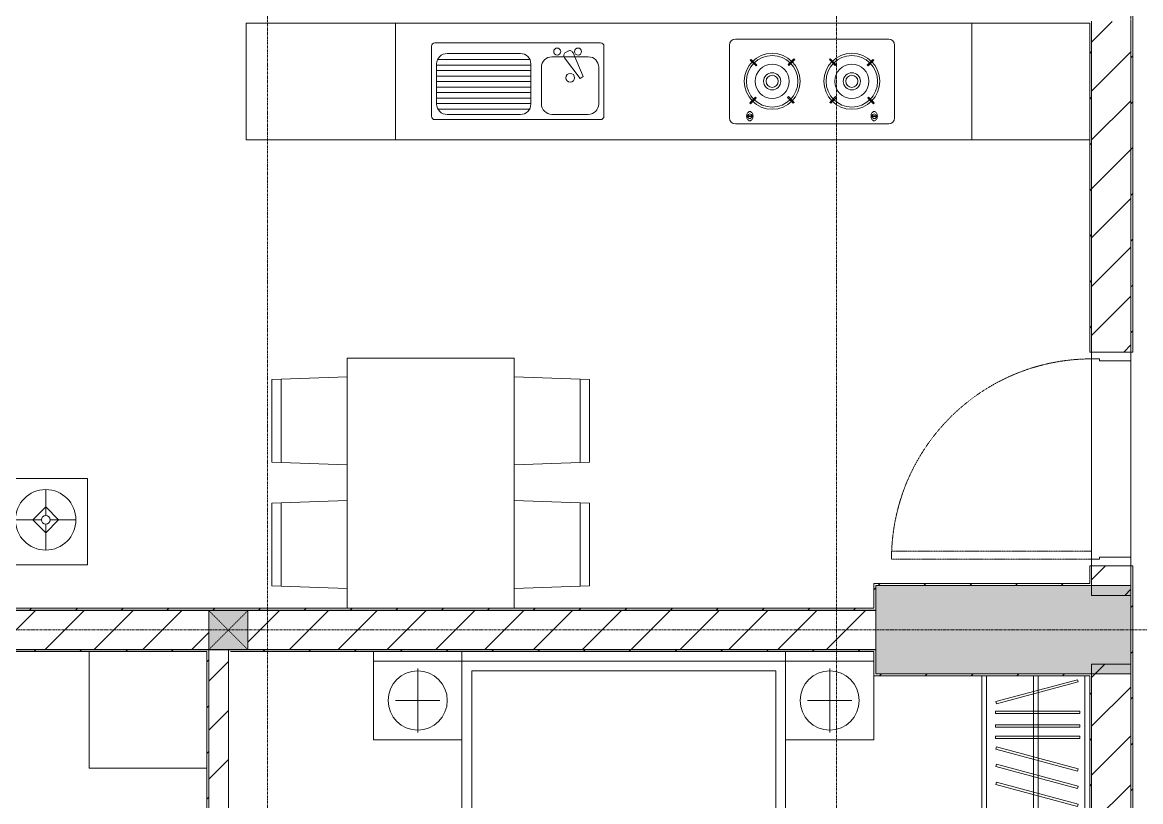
# Model space of a CAD drawing. Header units: millimetres. Extents: x 5356 to 209803, y -16346 to 109894.
# Drawn here: x 110803 to 116502, y 60861 to 64831 of the extents above; entities that cross this region are included whole.
import ezdxf

# ---------------------------------------------------------------- set-up
doc = ezdxf.new("R2010")
doc.units = ezdxf.units.MM
for name, pattern in [('Dash', [6, 3, -3]), ('Grid Line', [22.225, 12.7, -3.175, 3.175, -3.175]), ('NET VAN', [1.06, 0.53, -0.53])]:
    doc.linetypes.add(name, pattern=pattern)
for name, color, linetype, lineweight in [('0-1', 7, 'Continuous', 5), ('A-DETL-GENF-2', 9, 'NET VAN', 9), ('A-DOOR', 31, 'Continuous', 9), ('A-DOOR-FRAM', 31, 'Continuous', 9), ('A-FLOR-1', 9, 'Continuous', 9), ('A-WALL', 113, 'Continuous', 9), ('A-WALL-1', 253, 'Continuous', 18), ('A-WALL-2', 9, 'Continuous', 9), ('A-WALL-3', 113, 'Continuous', 18), ('A-WALL-PATT-1', 10, 'Continuous', 9), ('A-WALL-PATT-2', 9, 'Continuous', 9), ('A-WALL-PATT-3', 111, 'Continuous', 9), ('G-IMPT-1', 9, 'Continuous', 9), ('I-FURN', 30, 'Continuous', 9), ('I-FURN-1', 9, 'Continuous', 9), ('I-WALL-1', 253, 'Continuous', 18), ('I-WALL-3', 2, 'Continuous', 18), ('S-COLS', 52, 'Continuous', 9), ('S-COLS-1', 254, 'Continuous', 5), ('S-COLS-2', 253, 'Continuous', 18), ('S-COLS-4', 52, 'Continuous', 18), ('S-COLS-5', 52, 'Dash', 9), ('S-COLS-HDLN', 52, 'Dash', 9), ('S-GRID-1', 1, 'Grid Line', 9)]:
    doc.layers.add(name, color=color, linetype=linetype, lineweight=lineweight)
pattern_1 = [(45, (0, 0), (-124.4508, 124.4508), [])]
pattern_2 = [(45, (0, 0), (-116.67262, 116.67262), [])]

# ---------------------------------------------------------------- blocks, each defined once
blk = doc.blocks.new('NCV_TKTC_KET CAU_rvt-1-TKCS_MB ĐỊNH VỊ MỐC TỌA ĐỘ CÔNG TRÌNH')
at = {"layer": 'S-COLS-1'}
blk.add_hatch(color=256, dxfattribs=at).paths.add_polyline_path([(116452.6, 61511.9), (116452.6, 61961.9), (115152.6, 61961.9), (115152.6, 61511.9), (115505.9, 61511.9)])
at = {"layer": 'S-COLS-2'}
for p, q in [((116452.6, 61961.9), (115152.6, 61961.9)), ((115152.6, 61961.9), (115152.6, 61511.9)), ((116452.6, 61511.9), (116452.6, 61961.9)), ((115152.6, 61511.9), (116452.6, 61511.9))]:
    blk.add_line(p, q, dxfattribs=at)
blk = doc.blocks.new('GIUONG NGU-2TAB-1600x2000 - GIUONG NGU-2TAB-1600x2000-842839-TKCS_MB ĐỊNH VỊ MỐC TỌA ĐỘ CÔNG TRÌNH')
at = {"layer": 'I-FURN-1'}
for p, q in [((8.5, 0), (8.5, -50)), ((458.5, -50), (458.5, 0)), ((458.5, 0), (458.5, -50)), ((2108.2, -50), (2108.2, 0)), ((458.5, -50), (8.5, -50)), ((8.5, -50), (8.5, -450.3)), ((8.5, -50), (458.5, -50)), ((458.5, -50), (8.5, -50)), ((8.5, -50), (8.5, -450.3)), ((458.5, -450.3), (458.5, -50)), ((2108.2, -50), (458.5, -50)), ((458.5, -50), (458.5, -1938.9)), ((458.5, -50), (2108.2, -50)), ((458.5, -1938.9), (458.5, -50)), ((458.5, -450.3), (458.5, -50)), ((458.5, -50), (2108.2, -50)), ((2108.2, 0), (2108.2, -50)), ((2558.2, -50), (2108.2, -50)), ((2108.2, -50), (2108.2, -450.3)), ((2108.2, -1938.9), (2108.2, -50)), ((2108.2, -50), (2558.2, -50)), ((2108.2, -50), (2558.2, -50)), ((2108.2, -450.3), (2108.2, -50)), ((2108.2, -50), (2108.2, -1938.9)), ((2558.2, -50), (2558.2, 0)), ((2558.2, -450.3), (2558.2, -50)), ((2558.2, -50), (2558.2, -450.3)), ((233.5, -86.8), (233.5, -413.5)), ((508.5, -100), (2058.2, -100)), ((508.5, -1938.9), (508.5, -100)), ((2058.2, -100), (2058.2, -1938.9)), ((2333.2, -86.8), (2333.2, -413.5)), ((120.2, -250.2), (346.8, -250.2)), ((2446.5, -250.2), (2219.8, -250.2)), ((8.5, -450.3), (458.5, -450.3)), ((8.5, -450.3), (458.5, -450.3)), ((2108.2, -450.3), (2558.2, -450.3)), ((2558.2, -450.3), (2108.2, -450.3)), ((1997.1, -2000), (569.6, -2000)), ((569.6, -2050), (1997.1, -2050)), ((1997.1, -2050), (569.6, -2050))]:
    blk.add_line(p, q, dxfattribs=at)
for centre in [(233.5, -250.2), (2333.2, -250.2)]:
    blk.add_circle(centre, 150.7, dxfattribs=at)
for centre, radius, start, end in [((569.6, -1938.9), 111.1, 180, 270), ((569.6, -1938.9), 111.1, 180, 270), ((569.6, -1938.9), 61.1, 180, 270), ((1997.1, -1938.9), 111.1, 270, 360), ((1997.1, -1938.9), 61.1, 270, 0), ((1997.1, -1938.9), 111.1, 270, 0)]:
    blk.add_arc(centre, radius, start, end, dxfattribs=at)
blk = doc.blocks.new('TU QUAN AO-SUITE ROOM_3 - TU QUAN AO-SUITE ROOM_3-842841-TKCS_MB ĐỊNH VỊ MỐC TỌA ĐỘ CÔNG TRÌNH')
at = {"layer": 'I-FURN-1'}
for p, q in [((-550, -50), (-550, -1500)), ((-550, -1500), (-550, -50)), ((-550, -50), (-550, -576)), ((-526, -1476), (-526, -50)), ((-526, -50), (-526, -600)), ((-287, -50), (-287, -576)), ((-263, -50), (-263, -576)), ((-24, -50), (-24, -1476)), ((-478.3, -181.1), (-61.3, -69.4)), ((-58.2, -80.9), (-475.2, -192.7)), ((-61.3, -69.4), (-58.2, -80.9)), ((-475.2, -192.7), (-478.3, -181.1)), ((-480.1, -229.7), (-50.1, -229.7)), ((-480.1, -241.7), (-480.1, -229.7)), ((-50.1, -241.7), (-480.1, -241.7)), ((-50.1, -229.7), (-50.1, -241.7)), ((-480.1, -299.2), (-50.1, -299.2)), ((-480.1, -311.2), (-480.1, -299.2)), ((-50.1, -311.2), (-480.1, -311.2)), ((-50.1, -299.2), (-50.1, -311.2)), ((-480.1, -356.4), (-50.1, -356.4)), ((-480.1, -368.4), (-480.1, -356.4)), ((-50.1, -368.4), (-480.1, -368.4)), ((-50.1, -356.4), (-50.1, -368.4)), ((-475.2, -411.5), (-478.3, -423.1)), ((-478.3, -423.1), (-61.3, -534.9)), ((-58.2, -523.3), (-475.2, -411.5)), ((-475.2, -500.3), (-478.3, -511.9)), ((-478.3, -511.9), (-61.3, -623.6)), ((-58.2, -612.1), (-475.2, -500.3)), ((-61.3, -534.9), (-58.2, -523.3)), ((-526, -1476), (-526, -600)), ((-475.2, -591.5), (-478.3, -603.1)), ((-478.3, -603.1), (-61.3, -714.9)), ((-58.2, -703.3), (-475.2, -591.5)), ((-287, -576), (-287, -1476)), ((-263, -576), (-263, -1476)), ((-61.3, -623.6), (-58.2, -612.1)), ((-61.3, -714.9), (-58.2, -703.3)), ((-478.3, -853.9), (-61.3, -742.1)), ((-58.2, -753.7), (-475.2, -865.5)), ((-61.3, -742.1), (-58.2, -753.7)), ((-475.2, -865.5), (-478.3, -853.9)), ((-480.1, -908.6), (-480.1, -920.6)), ((-480.1, -908.6), (-480.1, -920.6)), ((-50.1, -908.6), (-480.1, -908.6)), ((-50.1, -920.6), (-50.1, -908.6)), ((-480.1, -920.6), (-50.1, -920.6)), ((-480.1, -965.8), (-480.1, -977.8)), ((-480.1, -965.8), (-480.1, -977.8)), ((-50.1, -965.8), (-480.1, -965.8)), ((-50.1, -977.8), (-50.1, -965.8)), ((-480.1, -977.8), (-50.1, -977.8)), ((-480.1, -1035.3), (-480.1, -1047.3)), ((-480.1, -1035.3), (-480.1, -1047.3)), ((-50.1, -1035.3), (-480.1, -1035.3)), ((-480.1, -1047.3), (-50.1, -1047.3)), ((-475.2, -1075.3), (-478.3, -1086.9)), ((-58.2, -1187.1), (-475.2, -1075.3)), ((-50.1, -1047.3), (-50.1, -1035.3)), ((-478.3, -1086.9), (-61.3, -1198.6)), ((-475.2, -1166.5), (-478.3, -1178.1)), ((-478.3, -1178.1), (-61.3, -1289.9)), ((-58.2, -1278.3), (-475.2, -1166.5)), ((-61.3, -1198.6), (-58.2, -1187.1)), ((-61.3, -1289.9), (-58.2, -1278.3)), ((-480.1, -1320.5), (-480.1, -1332.5)), ((-480.1, -1320.5), (-480.1, -1332.5)), ((-50.1, -1320.5), (-480.1, -1320.5)), ((-480.1, -1332.5), (-50.1, -1332.5)), ((-50.1, -1332.5), (-50.1, -1320.5)), ((-480.1, -1386.9), (-480.1, -1398.9)), ((-480.1, -1386.9), (-480.1, -1398.9)), ((-50.1, -1386.9), (-480.1, -1386.9)), ((-480.1, -1398.9), (-50.1, -1398.9)), ((-50.1, -1398.9), (-50.1, -1386.9)), ((-24, -1476), (-526, -1476)), ((-550, -1500), (0, -1500)), ((0, -1500), (-550, -1500))]:
    blk.add_line(p, q, dxfattribs=at)
blk = doc.blocks.new('MAY GIAT - MAY GIAT_dwg-348053-TKCS_MB ĐỊNH VỊ MỐC TỌA ĐỘ CÔNG TRÌNH')
at = {"layer": 'G-IMPT-1', "flags": 128}
blk.add_lwpolyline([(5, 596.6), (5, 2.3), (605, 2.3)], dxfattribs=at)
blk = doc.blocks.new('MAY GIAT - MAY GIAT-348233-TKCS_MB ĐỊNH VỊ MỐC TỌA ĐỘ CÔNG TRÌNH')
at = {"layer": 'I-FURN-1'}
for p, q in [((5, 596.6), (5, 2.3)), ((5, 2.3), (605, 2.3))]:
    blk.add_line(p, q, dxfattribs=at)
blk.add_blockref('MAY GIAT - MAY GIAT_dwg-348053-TKCS_MB ĐỊNH VỊ MỐC TỌA ĐỘ CÔNG TRÌNH', (0, 0))
blk = doc.blocks.new('HE BEP A - HE BEP A-V69-TKCS_MB ĐỊNH VỊ MỐC TỌA ĐỘ CÔNG TRÌNH')
at = {"layer": 'I-FURN'}
for p, q in [((765.9, 605.3), (3.5, 605.3)), ((3.5, 605.3), (3.5, 11)), ((765.9, 11), (765.9, 605.3)), ((765.9, 605.3), (4303.5, 605.3)), ((765.9, 11), (765.9, 605.3)), ((3703.5, 605.3), (3703.5, 11)), ((3279.1, 524.2), (2497.5, 524.2)), ((948.4, 131.7), (948.4, 487.8)), ((965.9, 505.3), (1810.5, 505.3)), ((1644.6, 463.3), (1632.2, 456.1)), ((1828, 487.8), (1828, 131.7)), ((2467.5, 494.2), (2467.5, 122.2)), ((3309.1, 494.2), (3309.1, 122.2)), ((979.9, 419.9), (1450.3, 419.9)), ((1401.8, 451.1), (1028.4, 451.1)), ((1747.9, 434.2), (1562.5, 434.2)), ((1706.2, 324.4), (1627.3, 429.4)), ((1670.1, 454.1), (1721.6, 333.3)), ((2578, 421.2), (2573.6, 416.8)), ((2573.6, 416.8), (2602.8, 387.7)), ((2607.1, 392.1), (2578, 421.2)), ((2795.6, 424), (2766.5, 394.9)), ((2770.8, 390.5), (2800, 419.6)), ((2800, 419.6), (2795.6, 424)), ((2976.7, 419.6), (2981.1, 424)), ((3005.8, 390.5), (2976.7, 419.6)), ((2981.1, 424), (3010.2, 394.9)), ((3169.5, 392.1), (3198.6, 421.2)), ((3203, 416.8), (3173.9, 387.7)), ((3198.6, 421.2), (3203, 416.8)), ((975, 397.7), (975, 193.3)), ((975, 391.9), (1455.1, 391.9)), ((975, 363.9), (1455.1, 363.9)), ((1455.1, 193.3), (1455.1, 397.7)), ((1509.1, 380.9), (1509.1, 194.2)), ((1801.3, 194.2), (1801.3, 380.9)), ((2602.8, 387.7), (2607.1, 392.1)), ((2766.5, 394.9), (2770.8, 390.5)), ((3010.2, 394.9), (3005.8, 390.5)), ((3173.9, 387.7), (3169.5, 392.1)), ((975, 335.9), (1455.1, 335.9)), ((975, 307.9), (1455.1, 307.9)), ((1721.6, 333.3), (1706.2, 324.4)), ((975, 279.9), (1455.1, 279.9)), ((975, 251.9), (1455.1, 251.9)), ((2570.9, 199.3), (2600, 228.4)), ((2600, 228.4), (2604.4, 224)), ((2763.7, 226.8), (2768.1, 231.2)), ((2768.1, 231.2), (2797.2, 202)), ((3008.5, 231.2), (2979.4, 202)), ((3012.9, 226.8), (3008.5, 231.2)), ((3176.6, 228.4), (3172.2, 224)), ((3205.8, 199.3), (3176.6, 228.4)), ((975, 223.9), (1455.1, 223.9)), ((975, 195.9), (1455.1, 195.9)), ((2575.3, 194.9), (2570.9, 199.3)), ((2604.4, 224), (2575.3, 194.9)), ((2792.8, 197.7), (2763.7, 226.8)), ((2797.2, 202), (2792.8, 197.7)), ((2979.4, 202), (2983.8, 197.7)), ((2983.8, 197.7), (3012.9, 226.8)), ((3172.2, 224), (3201.4, 194.9)), ((3201.4, 194.9), (3205.8, 199.3)), ((1810.5, 114.2), (965.9, 114.2)), ((981.5, 167.9), (1448.7, 167.9)), ((1028.4, 139.9), (1401.8, 139.9)), ((1562.5, 140.8), (1747.9, 140.8)), ((2555.1, 133.3), (2555.1, 129.3)), ((2587.6, 133.3), (2555.1, 133.3)), ((2555.1, 129.3), (2587.6, 129.3)), ((2587.6, 129.3), (2587.6, 133.3)), ((3189, 129.3), (3189, 133.3)), ((3189, 133.3), (3221.5, 133.3)), ((3221.5, 129.3), (3189, 129.3)), ((3221.5, 133.3), (3221.5, 129.3)), ((3279.1, 92.2), (2497.5, 92.2)), ((3.5, 11), (765.9, 11)), ((4303.5, 11), (765.9, 11))]:
    blk.add_line(p, q, dxfattribs=at)
for centre, radius in [((1589.4, 460.9), 17.8), ((1696.1, 460.9), 17.8), ((2685.4, 309.4), 142.6), ((2685.4, 309.4), 131.3), ((3091.2, 309.4), 142.6), ((3091.2, 309.4), 131.3), ((1656.3, 327.5), 22.2), ((2685.4, 309.4), 87.2), ((2685.4, 309.4), 43.6), ((3091.2, 309.4), 87.2), ((3091.2, 309.4), 43.6), ((2685.4, 309.4), 30.9), ((3091.2, 309.4), 30.9)]:
    blk.add_circle(centre, radius, dxfattribs=at)
for centre, radius, start, end in [((2497.5, 494.2), 30, 90, 180), ((3279.1, 494.2), 30, 360, 90), ((965.9, 487.8), 17.5, 90, 180), ((1641, 440.7), 17.8, 119.9521, 219.4618), ((1653.4, 447.9), 17.8, 20.5379, 119.9521), ((1810.5, 487.8), 17.5, 0, 90), ((1028.4, 397.7), 53.3, 90, 180), ((1401.8, 397.7), 53.3, 360, 90), ((1562.5, 380.9), 53.3, 90, 180), ((1747.9, 380.9), 53.3, 360, 90), ((1028.4, 193.3), 53.3, 180, 270), ((1401.8, 193.3), 53.3, 270, 360), ((1562.5, 194.2), 53.3, 180, 270), ((1747.9, 194.2), 53.3, 270, 360), ((965.9, 131.7), 17.5, 180, 270), ((1810.5, 131.7), 17.5, 270, 360), ((2497.5, 122.2), 30, 180, 270), ((2588.6, 131.7), 33.5, 163.9419, 180), ((2588.6, 131.7), 33.5, 180, 196.0581), ((2580.1, 134.1), 24.7, 145.204, 163.9419), ((2580.1, 129.2), 24.7, 196.0581, 214.796), ((2571.3, 131.3), 11.6, 9.9102, 170.0898), ((2571.3, 131.3), 11.6, 189.7177, 350.2823), ((2574.8, 137.9), 18.1, 120.7976, 145.204), ((2574.8, 125.5), 18.1, 214.796, 239.2024), ((2571.4, 143.6), 11.5, 90, 120.7976), ((2571.4, 143.6), 11.5, 59.2024, 90), ((2568, 137.9), 18.1, 34.796, 59.2024), ((2568, 125.5), 18.1, 300.7976, 325.204), ((2562.6, 134.1), 24.7, 16.0581, 34.796), ((2562.6, 129.2), 24.7, 325.204, 343.9419), ((2554.1, 131.7), 33.5, 0, 16.0581), ((2554.1, 131.7), 33.5, 343.9419, 0), ((3222.5, 131.7), 33.5, 163.9419, 180), ((3222.5, 131.7), 33.5, 180, 196.0581), ((3214, 134.1), 24.7, 145.204, 163.9419), ((3214, 129.2), 24.7, 196.0581, 214.796), ((3208.7, 137.9), 18.1, 120.7976, 145.204), ((3208.7, 125.5), 18.1, 214.796, 239.2024), ((3205.3, 131.3), 11.6, 9.9102, 170.0898), ((3205.3, 131.3), 11.6, 189.7177, 350.2823), ((3205.3, 143.6), 11.5, 90, 120.7976), ((3205.3, 143.6), 11.5, 59.2024, 90), ((3201.9, 137.9), 18.1, 34.796, 59.2024), ((3201.9, 125.5), 18.1, 300.7976, 325.204), ((3196.5, 134.1), 24.7, 16.0581, 34.796), ((3196.5, 129.2), 24.7, 325.204, 343.9419), ((3188, 131.7), 33.5, 0, 16.0581), ((3188, 131.7), 33.5, 343.9419, 0), ((3279.1, 122.2), 30, 270, 360), ((2571.4, 119.8), 11.5, 239.2024, 270), ((2571.4, 119.8), 11.5, 270, 300.7976), ((3205.3, 119.8), 11.5, 239.2024, 270), ((3205.3, 119.8), 11.5, 270, 300.7976)]:
    blk.add_arc(centre, radius, start, end, dxfattribs=at)
at = {"layer": 'I-FURN-1'}
for p, q in [((4303.5, 605.3), (3.5, 605.3)), ((3.5, 605.3), (3.5, 11)), ((3.5, 11), (4303.5, 11))]:
    blk.add_line(p, q, dxfattribs=at)
blk = doc.blocks.new('RES_BAN AN 1 - RES_BAN AN 1-V71-TKCS_MB ĐỊNH VỊ MỐC TỌA ĐỘ CÔNG TRÌNH')
at = {"layer": 'I-FURN-1'}
for p, q in [((-425, 1275), (425, 1275)), ((-425, 1.6), (-425, 1275)), ((425, 1275), (425, 1.6)), ((-761.9, 1168.8), (-809.6, 1167.2)), ((-809.6, 1167.2), (-809.6, 745.3)), ((-425, 1180), (-761.9, 1168.8)), ((-761.9, 1168.8), (-761.9, 743.8)), ((-761.9, 743.8), (-761.9, 1168.8)), ((-425, 732.5), (-425, 1180)), ((425, 1180), (761.9, 1168.8)), ((425, 732.5), (425, 1180)), ((761.9, 1168.8), (761.9, 743.8)), ((761.9, 1168.8), (761.9, 743.8)), ((809.6, 1167.2), (761.9, 1168.8)), ((809.6, 745.3), (809.6, 1167.2)), ((-809.6, 745.3), (-761.9, 743.8)), ((-761.9, 743.8), (-425, 732.5)), ((761.9, 743.8), (425, 732.5)), ((761.9, 743.8), (809.6, 745.3)), ((-809.6, 536.9), (-761.9, 538.5)), ((-809.6, 115.1), (-809.6, 536.9)), ((-425, 549.7), (-761.9, 538.5)), ((-761.9, 538.5), (-761.9, 113.5)), ((-761.9, 538.5), (-761.9, 113.5)), ((-425, 102.3), (-425, 549.7)), ((425, 549.7), (761.9, 538.5)), ((425, 102.3), (425, 549.7)), ((761.9, 538.5), (761.9, 113.5)), ((761.9, 538.5), (809.6, 536.9)), ((761.9, 113.5), (761.9, 538.5)), ((809.6, 536.9), (809.6, 115.1)), ((-761.9, 113.5), (-809.6, 115.1)), ((809.6, 115.1), (761.9, 113.5)), ((-761.9, 113.5), (-425, 102.3)), ((761.9, 113.5), (425, 102.3))]:
    blk.add_line(p, q, dxfattribs=at)
blk = doc.blocks.new('LOBBY_SOFA_1 - LOBBY_SOFA_1-842835-TKCS_MB ĐỊNH VỊ MỐC TỌA ĐỘ CÔNG TRÌNH')
at = {"layer": 'I-FURN'}
for p, q in [((-2556, 0), (-2556, -660)), ((-708, 0), (-2556, 0)), ((-708, -660), (-708, 0)), ((-2457, -66), (-2457, -660)), ((-807, -66), (-2457, -66)), ((-807, -660), (-807, -66)), ((-807, -143), (-2457, -143)), ((-1907, -143), (-1907, -660)), ((-1357, -143), (-1357, -660)), ((-3128.2, -193.5), (-2688.2, -193.5)), ((-3128.2, -633.5), (-3128.2, -193.5)), ((-2688.2, -193.5), (-2688.2, -633.5)), ((-575.9, -193.5), (-575.9, -633.5)), ((-135.9, -193.5), (-575.9, -193.5)), ((-135.9, -633.5), (-135.9, -193.5)), ((-2915.4, -269), (-2915.4, -401)), ((-348.6, -269), (-348.6, -401)), ((-2915.4, -357), (-2981.4, -423)), ((-2849.4, -423), (-2915.4, -357)), ((-414.6, -423), (-348.6, -357)), ((-348.6, -357), (-282.6, -423)), ((-2937.4, -423), (-3069.4, -423)), ((-2981.4, -423), (-2915.4, -489)), ((-2915.4, -489), (-2849.4, -423)), ((-2915.4, -445), (-2915.4, -577)), ((-2893.4, -423), (-2761.4, -423)), ((-370.6, -423), (-502.6, -423)), ((-348.6, -489), (-414.6, -423)), ((-282.6, -423), (-348.6, -489)), ((-348.6, -445), (-348.6, -577)), ((-326.6, -423), (-194.6, -423)), ((-2688.2, -633.5), (-3128.2, -633.5)), ((-2556, -660), (-708, -660)), ((-575.9, -633.5), (-135.9, -633.5)), ((-1160.3, -1020.5), (-2128.3, -1020.5)), ((-2172.3, -1064.5), (-2172.3, -1504.5)), ((-1116.3, -1504.5), (-1116.3, -1064.5)), ((-2128.3, -1548.5), (-1160.3, -1548.5))]:
    blk.add_line(p, q, dxfattribs=at)
for centre, radius in [((-2915.4, -423), 154), ((-348.6, -423), 154), ((-2915.4, -423), 22), ((-348.6, -423), 22)]:
    blk.add_circle(centre, radius, dxfattribs=at)
for centre, start, end in [((-2128.3, -1064.5), 90, 180), ((-1160.3, -1064.5), 0, 90), ((-2128.3, -1504.5), 180, 270), ((-1160.3, -1504.5), 270, 0)]:
    blk.add_arc(centre, 44, start, end, dxfattribs=at)
at = {"layer": 'I-FURN-1'}
for p, q in [((-708, 0), (-2556, 0)), ((-2556, 0), (-2556, -660)), ((-708, -660), (-708, 0)), ((-2688.2, -193.5), (-3128.2, -193.5)), ((-3128.2, -193.5), (-3128.2, -633.5)), ((-2688.2, -633.5), (-2688.2, -193.5)), ((-135.9, -193.5), (-575.9, -193.5)), ((-575.9, -193.5), (-575.9, -633.5)), ((-135.9, -633.5), (-135.9, -193.5)), ((-3128.2, -633.5), (-2688.2, -633.5)), ((-2556, -660), (-708, -660)), ((-575.9, -633.5), (-135.9, -633.5)), ((-1160.3, -1020.5), (-2128.3, -1020.5)), ((-2172.3, -1064.5), (-2172.3, -1504.5)), ((-1116.3, -1504.5), (-1116.3, -1064.5)), ((-2128.3, -1548.5), (-1160.3, -1548.5))]:
    blk.add_line(p, q, dxfattribs=at)
for centre, start, end in [((-2128.3, -1064.5), 90, 180), ((-1160.3, -1064.5), 0, 90), ((-2128.3, -1504.5), 180, 270), ((-1160.3, -1504.5), 270, 0)]:
    blk.add_arc(centre, 44, start, end, dxfattribs=at)
blk = doc.blocks.new('NCV_TKTC_TANG 1_rvt-1-TKCS_MB ĐỊNH VỊ MỐC TỌA ĐỘ CÔNG TRÌNH')
at = {"layer": 'A-WALL-PATT-1'}
h = blk.add_hatch(dxfattribs=at)
h.set_pattern_fill('FP_2', color=256, style=0, pattern_type=2)
h.set_pattern_definition(pattern_1)
h.paths.add_polyline_path([(111841.4, 56836.9), (111852.6, 56836.9), (111852.6, 57635.3), (111752.6, 57635.3), (111752.6, 56836.9)])
h.paths.add_polyline_path([(111852.6, 58435.3), (111852.6, 58734.9), (111752.6, 58734.9), (111752.6, 58435.3), (111802.6, 58435.3)])
h.paths.add_polyline_path([(111852.6, 59634.9), (111852.6, 59936.9), (111752.6, 59936.9), (111752.6, 59634.9), (111802.6, 59634.9)])
h.paths.add_polyline_path([(111852.6, 60136.9), (111852.6, 61636.9), (111752.6, 61636.9), (111752.6, 60136.9), (111758.3, 60136.9)])
at = {"layer": 'A-WALL-PATT-2'}
h = blk.add_hatch(dxfattribs=at)
h.set_pattern_fill('FP_3', color=256, style=0, pattern_type=2)
h.set_pattern_definition(pattern_2)
h.paths.add_polyline_path([(116252.6, 61961.9), (116252.6, 62061.9), (116242.6, 62061.9), (116242.6, 61961.9)])
h.paths.add_polyline_path([(116242.6, 63151.9), (116252.6, 63151.9), (116252.6, 64836.9), (116242.6, 64836.9), (116242.6, 64526.9)])
h = blk.add_hatch(dxfattribs=at)
h.set_pattern_fill('FP_3', color=256, style=0, pattern_type=2)
h.set_pattern_definition(pattern_2)
h.paths.add_polyline_path([(115142.6, 61961.9), (116242.6, 61961.9), (116242.6, 61971.9), (115142.6, 61971.9)])
h = blk.add_hatch(dxfattribs=at)
h.set_pattern_fill('FP_3', color=256, style=0, pattern_type=2)
h.set_pattern_definition(pattern_2)
h.paths.add_polyline_path([(115142.6, 61846.9), (115152.6, 61846.9), (115152.6, 61961.9), (115142.6, 61961.9)])
h = blk.add_hatch(dxfattribs=at)
h.set_pattern_fill('FP_3', color=256, style=0, pattern_type=2)
h.set_pattern_definition(pattern_2)
h.paths.add_polyline_path([(115152.6, 61836.9), (115152.6, 61846.9), (108312.6, 61846.9), (108312.6, 61836.9), (114295.4, 61836.9)])
h = blk.add_hatch(dxfattribs=at)
h.set_pattern_fill('FP_3', color=256, style=0, pattern_type=2)
h.set_pattern_definition(pattern_2)
h.paths.add_polyline_path([(108302.6, 61626.9), (111752.6, 61626.9), (111752.6, 61636.9), (108302.6, 61636.9)])
h = blk.add_hatch(dxfattribs=at)
h.set_pattern_fill('FP_3', color=256, style=0, pattern_type=2)
h.set_pattern_definition(pattern_2)
h.paths.add_polyline_path([(111742.6, 60046.9), (111752.6, 60046.9), (111752.6, 61626.9), (111742.6, 61626.9), (111742.6, 60136.9)])
h = blk.add_hatch(dxfattribs=at)
h.set_pattern_fill('FP_3', color=256, style=0, pattern_type=2)
h.set_pattern_definition(pattern_2)
h.paths.add_polyline_path([(115152.6, 61626.9), (115152.6, 61636.9), (111852.6, 61636.9), (111852.6, 61626.9), (115142.6, 61626.9)])
h = blk.add_hatch(dxfattribs=at)
h.set_pattern_fill('FP_3', color=256, style=0, pattern_type=2)
h.set_pattern_definition(pattern_2)
h.paths.add_polyline_path([(115152.6, 61501.9), (116242.6, 61501.9), (116242.6, 61511.9), (115152.6, 61511.9)])
h = blk.add_hatch(dxfattribs=at)
h.set_pattern_fill('FP_3', color=256, style=0, pattern_type=2)
h.set_pattern_definition(pattern_2)
h.paths.add_polyline_path([(116242.6, 58646.9), (116252.6, 58646.9), (116252.6, 61511.9), (116242.6, 61511.9), (116242.6, 60581.9)])
at = {"layer": 'A-FLOR-1'}
for p, q in [((116252.6, 62061.9), (116252.6, 63151.9)), ((116252.6, 63151.9), (116252.6, 62061.9)), ((116452.5, 62106.9), (116452.5, 63106.9))]:
    blk.add_line(p, q, dxfattribs=at)
at = {"layer": 'A-WALL-1'}
for p, q in [((111852.6, 61636.9), (111752.6, 61636.9)), ((111752.6, 61636.9), (111752.6, 61626.9)), ((111852.6, 61626.9), (111852.6, 61636.9))]:
    blk.add_line(p, q, dxfattribs=at)
at = {"layer": 'A-WALL-2'}
for p, q in [((111752.6, 61626.9), (111752.6, 60136.9)), ((111752.6, 60136.9), (111752.6, 61626.9)), ((111852.6, 60136.9), (111852.6, 61626.9))]:
    blk.add_line(p, q, dxfattribs=at)
at = {"layer": 'I-WALL-1'}
for p, q in [((116242.6, 64826.9), (116242.6, 63151.9)), ((116252.6, 63151.9), (116252.6, 64836.9)), ((116242.6, 63151.9), (116252.6, 63151.9)), ((116252.6, 62061.9), (116242.6, 62061.9)), ((116242.6, 62061.9), (116242.6, 61971.9)), ((116252.6, 61961.9), (116252.6, 62061.9)), ((116242.6, 61971.9), (115142.6, 61971.9)), ((115142.6, 61971.9), (115142.6, 61961.9)), ((115142.6, 61961.9), (115142.6, 61846.9)), ((115152.6, 61961.9), (116242.6, 61961.9)), ((115152.6, 61846.9), (115152.6, 61961.9)), ((116242.6, 61961.9), (116252.6, 61961.9)), ((115142.6, 61846.9), (108312.6, 61846.9)), ((115152.6, 61836.9), (115152.6, 61846.9)), ((108312.6, 61836.9), (115152.6, 61836.9)), ((111752.6, 61636.9), (108302.6, 61636.9)), ((108312.6, 61626.9), (111742.6, 61626.9)), ((111742.6, 61626.9), (111742.6, 60046.9)), ((111752.6, 61626.9), (111752.6, 61636.9)), ((115152.6, 61636.9), (111852.6, 61636.9)), ((111852.6, 61636.9), (111852.6, 61626.9)), ((111862.6, 61626.9), (115142.6, 61626.9)), ((115142.6, 61626.9), (115142.6, 61501.9)), ((115152.6, 61626.9), (115152.6, 61636.9)), ((115152.6, 61511.9), (115152.6, 61626.9)), ((115142.6, 61501.9), (115152.6, 61501.9)), ((116242.6, 61511.9), (115152.6, 61511.9)), ((115152.6, 61501.9), (116242.6, 61501.9)), ((116252.6, 61511.9), (116242.6, 61511.9)), ((116242.6, 61501.9), (116242.6, 58646.9)), ((116252.6, 58646.9), (116252.6, 61511.9))]:
    blk.add_line(p, q, dxfattribs=at)
at = {"layer": 'I-FURN-1'}
for name, p in [('HE BEP A - HE BEP A-V69-TKCS_MB ĐỊNH VỊ MỐC TỌA ĐỘ CÔNG TRÌNH', (111939.1, 64221.6)), ('RES_BAN AN 1 - RES_BAN AN 1-V71-TKCS_MB ĐỊNH VỊ MỐC TỌA ĐỘ CÔNG TRÌNH', (112883.8, 61845.3)), ('MAY GIAT - MAY GIAT-348233-TKCS_MB ĐỊNH VỊ MỐC TỌA ĐỘ CÔNG TRÌNH', (111137.6, 61030.3)), ('GIUONG NGU-2TAB-1600x2000 - GIUONG NGU-2TAB-1600x2000-842839-TKCS_MB ĐỊNH VỊ MỐC TỌA ĐỘ CÔNG TRÌNH', (112584.3, 61626.9)), ('TU QUAN AO-SUITE ROOM_3 - TU QUAN AO-SUITE ROOM_3-842841-TKCS_MB ĐỊNH VỊ MỐC TỌA ĐỘ CÔNG TRÌNH', (116242.6, 61551.9))]:
    blk.add_blockref(name, p, dxfattribs=at)
at = {"layer": 'I-FURN-1', "rotation": 180}
blk.add_blockref('LOBBY_SOFA_1 - LOBBY_SOFA_1-842835-TKCS_MB ĐỊNH VỊ MỐC TỌA ĐỘ CÔNG TRÌNH', (108006.1, 61874.1), dxfattribs=at)
blk = doc.blocks.new('FD_05 - FD_05-1000x2200mm-835433-TKCS_MB ĐỊNH VỊ MỐC TỌA ĐỘ CÔNG TRÌNH')
at = {"layer": 'A-DETL-GENF-2'}
for p, q in [((510, -100), (470, -100)), ((470, -100), (470, -1120)), ((510, -1120), (510, -100)), ((470, -1120), (510, -1120))]:
    blk.add_line(p, q, dxfattribs=at)
blk.add_arc((510, -100), 1020, 180, 267.7525, dxfattribs=at)
at = {"layer": 'A-DOOR-FRAM'}
for p, q in [((-545, 100), (-500, 100)), ((-545, -100), (-545, 100)), ((-500, 100), (-500, -60)), ((500, 100), (545, 100)), ((500, -60), (500, 100)), ((545, 100), (545, -100)), ((-510, -100), (-545, -100)), ((-500, -60), (-510, -60)), ((-510, -60), (-510, -100)), ((510, -60), (500, -60)), ((510, -100), (510, -60)), ((545, -100), (510, -100))]:
    blk.add_line(p, q, dxfattribs=at)
blk = doc.blocks.new('G1_SOF - BO TRU - 200x200-3051103-TKCS_MB ĐỊNH VỊ MỐC TỌA ĐỘ CÔNG TRÌNH')
at = {"layer": 'S-COLS-HDLN'}
for p, q in [((-100, -100), (100, 100)), ((100, -100), (-100, 100))]:
    blk.add_line(p, q, dxfattribs=at)

msp = doc.modelspace()

# ---------------------------------------------------------------- hatches: boundary and pattern name
at = {"layer": 'A-WALL-PATT-3'}
h = msp.add_hatch(dxfattribs=at)
h.set_pattern_fill('FP_8', color=256, style=0, pattern_type=2)
h.set_pattern_definition(pattern_2)
h.paths.add_polyline_path([(116462.6, 49161.9), (116462.6, 51761.9), (116452.6, 51761.9), (116452.6, 49161.9)])
h.paths.add_polyline_path([(116452.6, 52751.9), (116462.6, 52751.9), (116462.6, 53861.9), (116452.6, 53861.9), (116452.6, 53361.9)])
h.paths.add_polyline_path([(116452.6, 54951.9), (116462.6, 54951.9), (116462.6, 62061.9), (116452.6, 62061.9), (116452.6, 56635.3)])
h.paths.add_polyline_path([(116452.6, 63151.9), (116462.6, 63151.9), (116462.6, 70111.9), (116452.6, 70111.9), (116452.6, 64526.9)])
h = msp.add_hatch(dxfattribs=at)
h.set_pattern_fill('FP_1', color=256, style=0, pattern_type=2)
h.set_pattern_definition(pattern_1)
h.paths.add_polyline_path([(116292.6, 61911.9), (116452.6, 61911.9), (116452.6, 62061.9), (116252.6, 62061.9), (116252.6, 61911.9)])
h.paths.add_polyline_path([(116452.6, 63151.9), (116452.6, 64835.3), (116252.6, 64835.3), (116252.6, 63151.9), (116292.6, 63151.9)])
h.paths.add_polyline_path([(116252.6, 65035.3), (116452.6, 65035.3), (116452.6, 69761.9), (116252.6, 69761.9), (116252.6, 65513.1)])
h = msp.add_hatch(dxfattribs=at)
h.set_pattern_fill('FP_1', color=256, style=0, pattern_type=2)
h.set_pattern_definition(pattern_1)
h.paths.add_polyline_path([(114295.4, 61635.3), (115152.6, 61635.3), (115152.6, 61835.3), (111952.2, 61835.3), (111952.2, 61635.3)])
h.paths.add_polyline_path([(109453.7, 61635.3), (111752.2, 61635.3), (111752.2, 61835.3), (108302.6, 61835.3), (108302.6, 61635.3)])
h = msp.add_hatch(dxfattribs=at)
h.set_pattern_fill('FP_1', color=256, style=0, pattern_type=2)
h.set_pattern_definition(pattern_1)
h.paths.add_polyline_path([(116252.6, 53711.9), (116452.6, 53711.9), (116452.6, 53861.9), (116252.6, 53861.9)])
h.paths.add_polyline_path([(116292.6, 54951.9), (116452.6, 54951.9), (116452.6, 56635.3), (116252.6, 56635.3), (116252.6, 54951.9)])
h.paths.add_polyline_path([(116452.6, 56835.3), (116452.6, 61561.9), (116252.6, 61561.9), (116252.6, 56835.3)])
at = {"layer": 'S-COLS-1'}
msp.add_hatch(color=256, dxfattribs=at).paths.add_polyline_path([(111874.6, 61635.3), (111952.2, 61635.3), (111952.2, 61835.3), (111752.2, 61835.3), (111752.2, 61635.3)])

# ---------------------------------------------------------------- linework, layer by layer
at = {"layer": 'A-WALL'}
for p, q in [((116452.6, 63151.9), (116452.6, 64835.3)), ((116452.6, 64835.3), (116452.6, 63151.9)), ((116252.6, 62096.9), (116252.6, 63116.9)), ((116452.6, 63106.9), (116452.6, 62106.9)), ((116452.6, 61911.9), (116452.6, 62061.9)), ((116452.6, 62061.9), (116452.6, 61911.9)), ((111752.2, 61635.3), (111752.2, 61835.3)), ((111952.2, 61835.3), (111952.2, 61635.3)), ((116452.6, 56835.3), (116452.6, 61561.9)), ((116452.6, 61561.9), (116452.6, 56835.3))]:
    msp.add_line(p, q, dxfattribs=at)
at = {"layer": 'A-WALL-3'}
for p, q in [((116252.6, 64835.3), (116252.6, 63151.9)), ((116252.6, 62061.9), (116252.6, 61911.9)), ((116252.6, 61911.9), (116452.6, 61911.9)), ((111752.2, 61835.3), (108302.6, 61835.3)), ((115152.6, 61835.3), (111952.2, 61835.3)), ((115152.6, 61635.3), (115152.6, 61835.3)), ((108302.6, 61635.3), (111752.2, 61635.3)), ((111952.2, 61635.3), (115152.6, 61635.3)), ((116252.6, 61561.9), (116252.6, 56835.3)), ((116452.6, 61561.9), (116252.6, 61561.9))]:
    msp.add_line(p, q, dxfattribs=at)
at = {"layer": 'I-WALL-3'}
for p, q in [((116462.6, 63151.9), (116462.6, 70111.9)), ((116452.6, 63151.9), (116462.6, 63151.9)), ((116462.6, 62061.9), (116452.6, 62061.9)), ((116462.6, 54951.9), (116462.6, 62061.9)), ((116452.6, 61911.9), (116452.6, 61561.9))]:
    msp.add_line(p, q, dxfattribs=at)
at = {"layer": 'S-COLS'}
for p, q in [((111752.2, 61835.3), (111752.2, 61635.3)), ((111952.2, 61635.3), (111952.2, 61835.3))]:
    msp.add_line(p, q, dxfattribs=at)
at = {"layer": 'S-COLS-4'}
for p, q in [((111952.2, 61835.3), (111752.2, 61835.3)), ((111752.2, 61635.3), (111952.2, 61635.3))]:
    msp.add_line(p, q, dxfattribs=at)
at = {"layer": 'S-GRID-1'}
for p, q in [((112052.6, 20960.6), (112052.6, 80482.7)), ((114952.6, 20960.6), (114952.6, 80482.7)), ((116452.6, 20960.6), (116452.6, 80482.7)), ((131551.8, 61736.9), (29351.8, 61736.9))]:
    msp.add_line(p, q, dxfattribs=at)

# ---------------------------------------------------------------- block references
at = {"layer": '0-1'}
for name in ['NCV_TKTC_KET CAU_rvt-1-TKCS_MB ĐỊNH VỊ MỐC TỌA ĐỘ CÔNG TRÌNH', 'NCV_TKTC_TANG 1_rvt-1-TKCS_MB ĐỊNH VỊ MỐC TỌA ĐỘ CÔNG TRÌNH']:
    msp.add_blockref(name, (0, 0), dxfattribs=at)
at = {"layer": 'A-DOOR', "rotation": 269.9999999999999}
msp.add_blockref('FD_05 - FD_05-1000x2200mm-835433-TKCS_MB ĐỊNH VỊ MỐC TỌA ĐỘ CÔNG TRÌNH', (116352.6, 62606.9), dxfattribs=at)
at = {"layer": 'S-COLS-5', "rotation": 180}
msp.add_blockref('G1_SOF - BO TRU - 200x200-3051103-TKCS_MB ĐỊNH VỊ MỐC TỌA ĐỘ CÔNG TRÌNH', (111852.2, 61735.3), dxfattribs=at)

doc.saveas('drawing.dxf')
